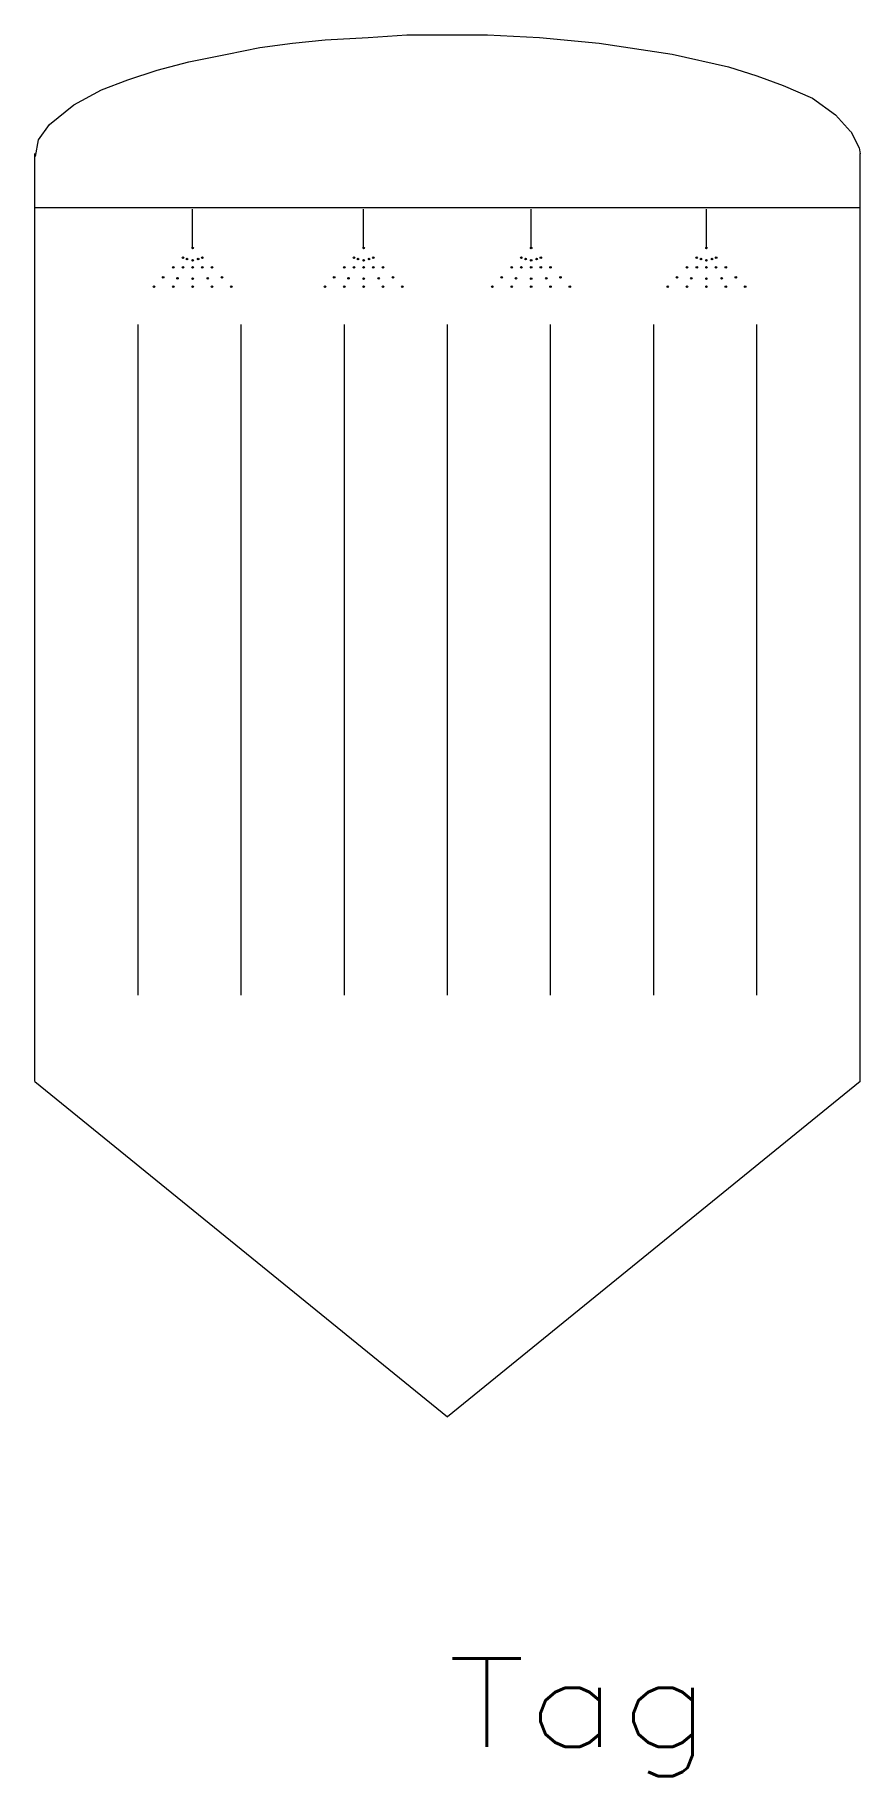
# Model space of a CAD drawing. Header units: inches. Extents: x -5.9 to 5.9, y -15.2 to 9.9.
import ezdxf
from ezdxf.enums import TextEntityAlignment as Align

# ---------------------------------------------------------------- set-up
doc = ezdxf.new("R2010")
doc.units = ezdxf.units.IN
doc.header["$MEASUREMENT"] = 0
doc.layers.get('0').update_dxf_attribs({"lineweight": 0})
doc.styles.add('_TCW_TXTSTY_1', font='TXT.SHX')

msp = doc.modelspace()

# ---------------------------------------------------------------- hatches: boundary and pattern name
at = {"linetype": 'Continuous'}
h = msp.add_hatch(color=7, dxfattribs=at)
edge = h.paths.add_edge_path(flags=0)
edge.add_arc((-3.671, 6.853), 0.0111, 0, 360)
h = msp.add_hatch(color=7, dxfattribs=at)
edge = h.paths.add_edge_path(flags=0)
edge.add_arc((-1.208, 6.853), 0.0111, 0, 360)
h = msp.add_hatch(color=7, dxfattribs=at)
edge = h.paths.add_edge_path(flags=0)
edge.add_arc((1.205, 6.853), 0.0111, 0, 360)
h = msp.add_hatch(color=7, dxfattribs=at)
edge = h.paths.add_edge_path(flags=0)
edge.add_arc((3.73, 6.853), 0.0111, 0, 360)
h = msp.add_hatch(color=7, dxfattribs=at)
edge = h.paths.add_edge_path(flags=0)
edge.add_arc((-3.95, 6.574), 0.0111, 0, 360)
h = msp.add_hatch(color=7, dxfattribs=at)
edge = h.paths.add_edge_path(flags=0)
edge.add_arc((-3.811, 6.713), 0.0111, 0, 360)
h = msp.add_hatch(color=7, dxfattribs=at)
edge = h.paths.add_edge_path(flags=0)
edge.add_arc((-3.81, 6.574), 0.0111, 0, 360)
h = msp.add_hatch(color=7, dxfattribs=at)
edge = h.paths.add_edge_path(flags=0)
edge.add_arc((-3.751, 6.693), 0.0111, 0, 360)
h = msp.add_hatch(color=7, dxfattribs=at)
edge = h.paths.add_edge_path(flags=0)
edge.add_arc((-3.671, 6.676), 0.0111, 0, 360)
h = msp.add_hatch(color=7, dxfattribs=at)
edge = h.paths.add_edge_path(flags=0)
edge.add_arc((-3.671, 6.574), 0.0111, 0, 360)
h = msp.add_hatch(color=7, dxfattribs=at)
edge = h.paths.add_edge_path(flags=0)
edge.add_arc((-3.591, 6.693), 0.0111, 0, 360)
h = msp.add_hatch(color=7, dxfattribs=at)
edge = h.paths.add_edge_path(flags=0)
edge.add_arc((-3.531, 6.713), 0.0111, 0, 360)
h = msp.add_hatch(color=7, dxfattribs=at)
edge = h.paths.add_edge_path(flags=0)
edge.add_arc((-3.532, 6.574), 0.0111, 0, 360)
h = msp.add_hatch(color=7, dxfattribs=at)
edge = h.paths.add_edge_path(flags=0)
edge.add_arc((-3.393, 6.574), 0.0111, 0, 360)
h = msp.add_hatch(color=7, dxfattribs=at)
edge = h.paths.add_edge_path(flags=0)
edge.add_arc((-1.487, 6.574), 0.0111, 0, 360)
h = msp.add_hatch(color=7, dxfattribs=at)
edge = h.paths.add_edge_path(flags=0)
edge.add_arc((-1.348, 6.713), 0.0111, 0, 360)
h = msp.add_hatch(color=7, dxfattribs=at)
edge = h.paths.add_edge_path(flags=0)
edge.add_arc((-1.348, 6.574), 0.0111, 0, 360)
h = msp.add_hatch(color=7, dxfattribs=at)
edge = h.paths.add_edge_path(flags=0)
edge.add_arc((-1.288, 6.693), 0.0111, 0, 360)
h = msp.add_hatch(color=7, dxfattribs=at)
edge = h.paths.add_edge_path(flags=0)
edge.add_arc((-1.208, 6.676), 0.0111, 0, 360)
h = msp.add_hatch(color=7, dxfattribs=at)
edge = h.paths.add_edge_path(flags=0)
edge.add_arc((-1.208, 6.574), 0.0111, 0, 360)
h = msp.add_hatch(color=7, dxfattribs=at)
edge = h.paths.add_edge_path(flags=0)
edge.add_arc((-1.129, 6.693), 0.0111, 0, 360)
h = msp.add_hatch(color=7, dxfattribs=at)
edge = h.paths.add_edge_path(flags=0)
edge.add_arc((-1.069, 6.713), 0.0111, 0, 360)
h = msp.add_hatch(color=7, dxfattribs=at)
edge = h.paths.add_edge_path(flags=0)
edge.add_arc((-1.069, 6.574), 0.0111, 0, 360)
h = msp.add_hatch(color=7, dxfattribs=at)
edge = h.paths.add_edge_path(flags=0)
edge.add_arc((-0.93, 6.574), 0.0111, 0, 360)
h = msp.add_hatch(color=7, dxfattribs=at)
edge = h.paths.add_edge_path(flags=0)
edge.add_arc((0.926, 6.574), 0.0111, 0, 360)
h = msp.add_hatch(color=7, dxfattribs=at)
edge = h.paths.add_edge_path(flags=0)
edge.add_arc((1.065, 6.713), 0.0111, 0, 360)
h = msp.add_hatch(color=7, dxfattribs=at)
edge = h.paths.add_edge_path(flags=0)
edge.add_arc((1.065, 6.574), 0.0111, 0, 360)
h = msp.add_hatch(color=7, dxfattribs=at)
edge = h.paths.add_edge_path(flags=0)
edge.add_arc((1.125, 6.693), 0.0111, 0, 360)
h = msp.add_hatch(color=7, dxfattribs=at)
edge = h.paths.add_edge_path(flags=0)
edge.add_arc((1.205, 6.676), 0.0111, 0, 360)
h = msp.add_hatch(color=7, dxfattribs=at)
edge = h.paths.add_edge_path(flags=0)
edge.add_arc((1.205, 6.574), 0.0111, 0, 360)
h = msp.add_hatch(color=7, dxfattribs=at)
edge = h.paths.add_edge_path(flags=0)
edge.add_arc((1.284, 6.693), 0.0111, 0, 360)
h = msp.add_hatch(color=7, dxfattribs=at)
edge = h.paths.add_edge_path(flags=0)
edge.add_arc((1.344, 6.713), 0.0111, 0, 360)
h = msp.add_hatch(color=7, dxfattribs=at)
edge = h.paths.add_edge_path(flags=0)
edge.add_arc((1.344, 6.574), 0.0111, 0, 360)
h = msp.add_hatch(color=7, dxfattribs=at)
edge = h.paths.add_edge_path(flags=0)
edge.add_arc((1.483, 6.574), 0.0111, 0, 360)
h = msp.add_hatch(color=7, dxfattribs=at)
edge = h.paths.add_edge_path(flags=0)
edge.add_arc((3.451, 6.574), 0.0111, 0, 360)
h = msp.add_hatch(color=7, dxfattribs=at)
edge = h.paths.add_edge_path(flags=0)
edge.add_arc((3.59, 6.713), 0.0111, 0, 360)
h = msp.add_hatch(color=7, dxfattribs=at)
edge = h.paths.add_edge_path(flags=0)
edge.add_arc((3.591, 6.574), 0.0111, 0, 360)
h = msp.add_hatch(color=7, dxfattribs=at)
edge = h.paths.add_edge_path(flags=0)
edge.add_arc((3.65, 6.693), 0.0111, 0, 360)
h = msp.add_hatch(color=7, dxfattribs=at)
edge = h.paths.add_edge_path(flags=0)
edge.add_arc((3.73, 6.676), 0.0111, 0, 360)
h = msp.add_hatch(color=7, dxfattribs=at)
edge = h.paths.add_edge_path(flags=0)
edge.add_arc((3.73, 6.574), 0.0111, 0, 360)
h = msp.add_hatch(color=7, dxfattribs=at)
edge = h.paths.add_edge_path(flags=0)
edge.add_arc((3.81, 6.693), 0.0111, 0, 360)
h = msp.add_hatch(color=7, dxfattribs=at)
edge = h.paths.add_edge_path(flags=0)
edge.add_arc((3.87, 6.713), 0.0111, 0, 360)
h = msp.add_hatch(color=7, dxfattribs=at)
edge = h.paths.add_edge_path(flags=0)
edge.add_arc((3.869, 6.574), 0.0111, 0, 360)
h = msp.add_hatch(color=7, dxfattribs=at)
edge = h.paths.add_edge_path(flags=0)
edge.add_arc((4.009, 6.574), 0.0111, 0, 360)
h = msp.add_hatch(color=7, dxfattribs=at)
edge = h.paths.add_edge_path(flags=0)
edge.add_arc((-4.228, 6.295), 0.0111, 0, 360)
h = msp.add_hatch(color=7, dxfattribs=at)
edge = h.paths.add_edge_path(flags=0)
edge.add_arc((-4.095, 6.429), 0.0111, 0, 360)
h = msp.add_hatch(color=7, dxfattribs=at)
edge = h.paths.add_edge_path(flags=0)
edge.add_arc((-3.95, 6.295), 0.0111, 0, 360)
h = msp.add_hatch(color=7, dxfattribs=at)
edge = h.paths.add_edge_path(flags=0)
edge.add_arc((-3.889, 6.417), 0.0111, 0, 360)
h = msp.add_hatch(color=7, dxfattribs=at)
edge = h.paths.add_edge_path(flags=0)
edge.add_arc((-3.671, 6.41), 0.0111, 0, 360)
h = msp.add_hatch(color=7, dxfattribs=at)
edge = h.paths.add_edge_path(flags=0)
edge.add_arc((-3.671, 6.295), 0.0111, 0, 360)
h = msp.add_hatch(color=7, dxfattribs=at)
edge = h.paths.add_edge_path(flags=0)
edge.add_arc((-3.453, 6.417), 0.0111, 0, 360)
h = msp.add_hatch(color=7, dxfattribs=at)
edge = h.paths.add_edge_path(flags=0)
edge.add_arc((-3.393, 6.295), 0.0111, 0, 360)
h = msp.add_hatch(color=7, dxfattribs=at)
edge = h.paths.add_edge_path(flags=0)
edge.add_arc((-3.248, 6.429), 0.0111, 0, 360)
h = msp.add_hatch(color=7, dxfattribs=at)
edge = h.paths.add_edge_path(flags=0)
edge.add_arc((-3.114, 6.295), 0.0111, 0, 360)
h = msp.add_hatch(color=7, dxfattribs=at)
edge = h.paths.add_edge_path(flags=0)
edge.add_arc((-1.766, 6.295), 0.0111, 0, 360)
h = msp.add_hatch(color=7, dxfattribs=at)
edge = h.paths.add_edge_path(flags=0)
edge.add_arc((-1.632, 6.429), 0.0111, 0, 360)
h = msp.add_hatch(color=7, dxfattribs=at)
edge = h.paths.add_edge_path(flags=0)
edge.add_arc((-1.487, 6.295), 0.0111, 0, 360)
h = msp.add_hatch(color=7, dxfattribs=at)
edge = h.paths.add_edge_path(flags=0)
edge.add_arc((-1.426, 6.417), 0.0111, 0, 360)
h = msp.add_hatch(color=7, dxfattribs=at)
edge = h.paths.add_edge_path(flags=0)
edge.add_arc((-1.208, 6.41), 0.0111, 0, 360)
h = msp.add_hatch(color=7, dxfattribs=at)
edge = h.paths.add_edge_path(flags=0)
edge.add_arc((-1.208, 6.295), 0.0111, 0, 360)
h = msp.add_hatch(color=7, dxfattribs=at)
edge = h.paths.add_edge_path(flags=0)
edge.add_arc((-0.99, 6.417), 0.0111, 0, 360)
h = msp.add_hatch(color=7, dxfattribs=at)
edge = h.paths.add_edge_path(flags=0)
edge.add_arc((-0.93, 6.295), 0.0111, 0, 360)
h = msp.add_hatch(color=7, dxfattribs=at)
edge = h.paths.add_edge_path(flags=0)
edge.add_arc((-0.785, 6.429), 0.0111, 0, 360)
h = msp.add_hatch(color=7, dxfattribs=at)
edge = h.paths.add_edge_path(flags=0)
edge.add_arc((-0.651, 6.295), 0.0111, 0, 360)
h = msp.add_hatch(color=7, dxfattribs=at)
edge = h.paths.add_edge_path(flags=0)
edge.add_arc((0.647, 6.295), 0.0111, 0, 360)
h = msp.add_hatch(color=7, dxfattribs=at)
edge = h.paths.add_edge_path(flags=0)
edge.add_arc((0.781, 6.429), 0.0111, 0, 360)
h = msp.add_hatch(color=7, dxfattribs=at)
edge = h.paths.add_edge_path(flags=0)
edge.add_arc((0.926, 6.295), 0.0111, 0, 360)
h = msp.add_hatch(color=7, dxfattribs=at)
edge = h.paths.add_edge_path(flags=0)
edge.add_arc((0.987, 6.417), 0.0111, 0, 360)
h = msp.add_hatch(color=7, dxfattribs=at)
edge = h.paths.add_edge_path(flags=0)
edge.add_arc((1.205, 6.41), 0.0111, 0, 360)
h = msp.add_hatch(color=7, dxfattribs=at)
edge = h.paths.add_edge_path(flags=0)
edge.add_arc((1.205, 6.295), 0.0111, 0, 360)
h = msp.add_hatch(color=7, dxfattribs=at)
edge = h.paths.add_edge_path(flags=0)
edge.add_arc((1.423, 6.417), 0.0111, 0, 360)
h = msp.add_hatch(color=7, dxfattribs=at)
edge = h.paths.add_edge_path(flags=0)
edge.add_arc((1.483, 6.295), 0.0111, 0, 360)
h = msp.add_hatch(color=7, dxfattribs=at)
edge = h.paths.add_edge_path(flags=0)
edge.add_arc((1.628, 6.429), 0.0111, 0, 360)
h = msp.add_hatch(color=7, dxfattribs=at)
edge = h.paths.add_edge_path(flags=0)
edge.add_arc((1.762, 6.295), 0.0111, 0, 360)
h = msp.add_hatch(color=7, dxfattribs=at)
edge = h.paths.add_edge_path(flags=0)
edge.add_arc((3.173, 6.295), 0.0111, 0, 360)
h = msp.add_hatch(color=7, dxfattribs=at)
edge = h.paths.add_edge_path(flags=0)
edge.add_arc((3.307, 6.429), 0.0111, 0, 360)
h = msp.add_hatch(color=7, dxfattribs=at)
edge = h.paths.add_edge_path(flags=0)
edge.add_arc((3.451, 6.295), 0.0111, 0, 360)
h = msp.add_hatch(color=7, dxfattribs=at)
edge = h.paths.add_edge_path(flags=0)
edge.add_arc((3.512, 6.417), 0.0111, 0, 360)
h = msp.add_hatch(color=7, dxfattribs=at)
edge = h.paths.add_edge_path(flags=0)
edge.add_arc((3.73, 6.41), 0.0111, 0, 360)
h = msp.add_hatch(color=7, dxfattribs=at)
edge = h.paths.add_edge_path(flags=0)
edge.add_arc((3.73, 6.295), 0.0111, 0, 360)
h = msp.add_hatch(color=7, dxfattribs=at)
edge = h.paths.add_edge_path(flags=0)
edge.add_arc((3.948, 6.417), 0.0111, 0, 360)
h = msp.add_hatch(color=7, dxfattribs=at)
edge = h.paths.add_edge_path(flags=0)
edge.add_arc((4.009, 6.295), 0.0111, 0, 360)
h = msp.add_hatch(color=7, dxfattribs=at)
edge = h.paths.add_edge_path(flags=0)
edge.add_arc((4.153, 6.429), 0.0111, 0, 360)
h = msp.add_hatch(color=7, dxfattribs=at)
edge = h.paths.add_edge_path(flags=0)
edge.add_arc((4.287, 6.295), 0.0111, 0, 360)

# ---------------------------------------------------------------- linework, layer by layer
at = {"color": 7, "linetype": 'Continuous'}
for p, q in [((-2.703, 9.739), (-2.232, 9.804)), ((-2.232, 9.804), (-1.761, 9.85)), ((-1.761, 9.85), (-1.142, 9.887)), ((-1.142, 9.887), (-0.588, 9.924)), ((-0.588, 9.924), (-0.163, 9.924)), ((-0.163, 9.924), (0.216, 9.924)), ((0.216, 9.924), (0.576, 9.924)), ((0.576, 9.924), (1.324, 9.887)), ((1.324, 9.887), (2.183, 9.804)), ((2.183, 9.804), (3.236, 9.647)), ((-4.181, 9.416), (-3.728, 9.536)), ((-3.728, 9.536), (-3.174, 9.647)), ((-3.174, 9.647), (-2.703, 9.739)), ((3.236, 9.647), (4.049, 9.462)), ((-4.606, 9.277), (-4.181, 9.416)), ((4.049, 9.462), (4.455, 9.333)), ((4.455, 9.333), (4.834, 9.194)), ((-5.381, 8.917), (-4.984, 9.13)), ((-4.984, 9.13), (-4.606, 9.277)), ((4.834, 9.194), (5.259, 9.011)), ((-5.732, 8.631), (-5.381, 8.917)), ((5.259, 9.009), (5.591, 8.769)), ((-5.889, 8.409), (-5.732, 8.631)), ((5.591, 8.769), (5.807, 8.533)), ((-5.936, 8.169), (-5.889, 8.409)), ((5.809, 8.529), (5.932, 8.296)), ((5.932, 8.298), (5.943, 8.208)), ((-5.944, -5.158), (-5.944, 8.216)), ((5.944, -5.158), (5.944, 8.216)), ((-5.944, 7.435), (5.944, 7.435)), ((-3.671, 6.853), (-3.671, 7.41)), ((-1.208, 6.853), (-1.208, 7.41)), ((1.205, 6.853), (1.205, 7.41)), ((3.73, 6.853), (3.73, 7.41)), ((-4.458, -3.91), (-4.458, 5.75)), ((-2.972, -3.91), (-2.972, 5.75)), ((-1.486, -3.91), (-1.486, 5.75)), ((0, -3.91), (0, 5.75)), ((1.486, -3.91), (1.486, 5.75)), ((2.972, -3.91), (2.972, 5.75)), ((4.458, -3.91), (4.458, 5.75)), ((-5.944, -5.158), (0, -9.989)), ((5.944, -5.158), (0, -9.989))]:
    msp.add_line(p, q, dxfattribs=at)
at = {"color": 7, "linetype": 'Continuous', "lineweight": 0}
for centre in [(-3.671, 6.853), (-1.208, 6.853), (1.205, 6.853), (3.73, 6.853), (-3.95, 6.574), (-3.811, 6.713), (-3.81, 6.574), (-3.751, 6.693), (-3.671, 6.676), (-3.671, 6.574), (-3.591, 6.693), (-3.531, 6.713), (-3.532, 6.574), (-3.393, 6.574), (-1.487, 6.574), (-1.348, 6.713), (-1.348, 6.574), (-1.288, 6.693), (-1.208, 6.676), (-1.208, 6.574), (-1.129, 6.693), (-1.069, 6.713), (-1.069, 6.574), (-0.93, 6.574), (0.926, 6.574), (1.065, 6.713), (1.065, 6.574), (1.125, 6.693), (1.205, 6.676), (1.205, 6.574), (1.284, 6.693), (1.344, 6.713), (1.344, 6.574), (1.483, 6.574), (3.451, 6.574), (3.59, 6.713), (3.591, 6.574), (3.65, 6.693), (3.73, 6.676), (3.73, 6.574), (3.81, 6.693), (3.87, 6.713), (3.869, 6.574), (4.009, 6.574), (-4.228, 6.295), (-4.095, 6.429), (-3.95, 6.295), (-3.889, 6.417), (-3.671, 6.41), (-3.671, 6.295), (-3.453, 6.417), (-3.393, 6.295), (-3.248, 6.429), (-3.114, 6.295), (-1.766, 6.295), (-1.632, 6.429), (-1.487, 6.295), (-1.426, 6.417), (-1.208, 6.41), (-1.208, 6.295), (-0.99, 6.417), (-0.93, 6.295), (-0.785, 6.429), (-0.651, 6.295), (0.647, 6.295), (0.781, 6.429), (0.926, 6.295), (0.987, 6.417), (1.205, 6.41), (1.205, 6.295), (1.423, 6.417), (1.483, 6.295), (1.628, 6.429), (1.762, 6.295), (3.173, 6.295), (3.307, 6.429), (3.451, 6.295), (3.512, 6.417), (3.73, 6.41), (3.73, 6.295), (3.948, 6.417), (4.009, 6.295), (4.153, 6.429), (4.287, 6.295)]:
    msp.add_circle(centre, 0.0111, dxfattribs=at)

# ---------------------------------------------------------------- texts
at = {"color": 7, "linetype": 'Continuous', "style": '_TCW_TXTSTY_1', "width": 1.166667}
msp.add_text('Tag', height=1.27, dxfattribs=at).set_placement((0, -14.74), (3.81, -14.74), align=Align.FIT)

doc.saveas('drawing.dxf')
